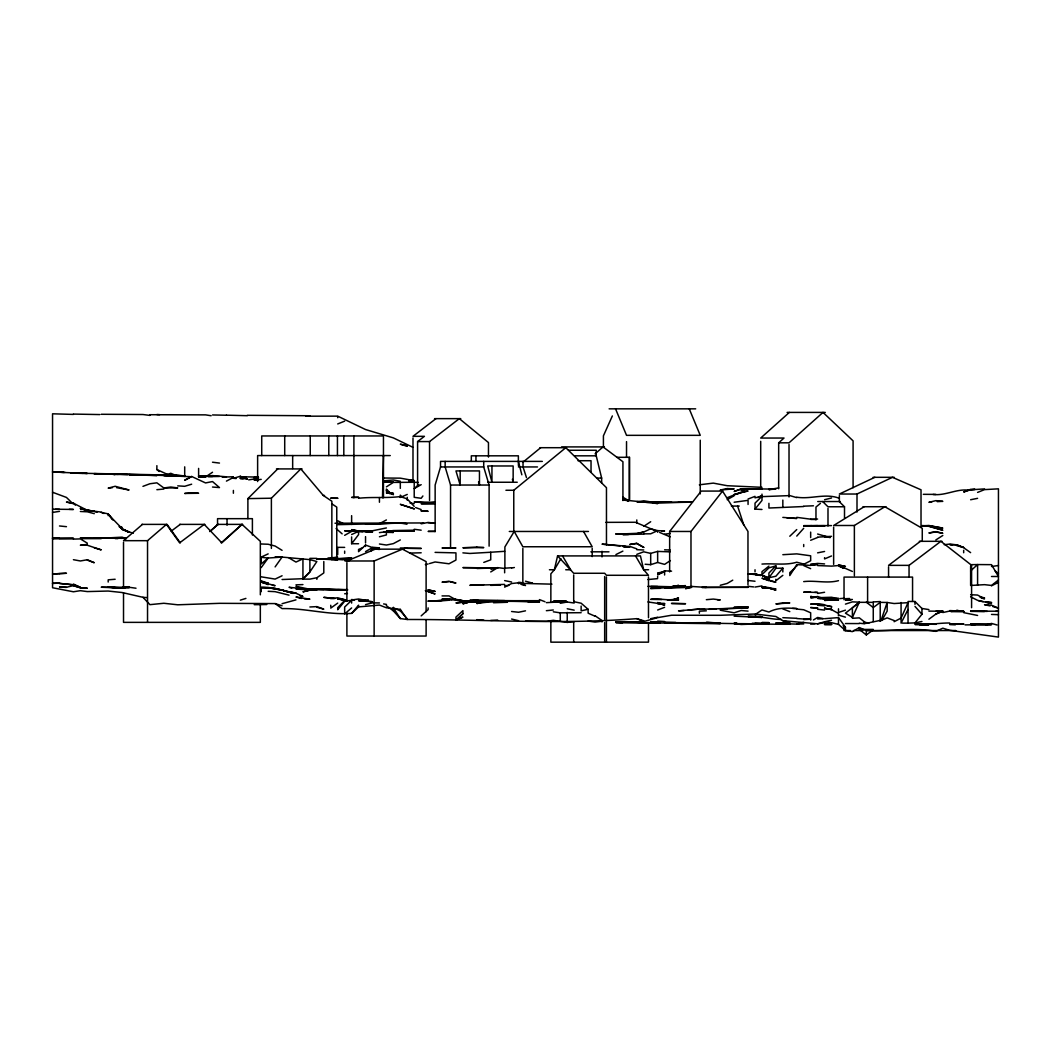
<?xml version="1.0" encoding="UTF-8"?>
<svg xmlns="http://www.w3.org/2000/svg" width="1051" height="1051" viewBox="0 0 1051 1051"><rect width="100%" height="100%" fill="white"/><g stroke="black" fill="none" stroke-linecap="round" stroke-linejoin="round"><path stroke-width="1.5" d="M382.498 497.78L383.457 455.569M557.582 555.913L573.688 573.268L604.667 573.268L606.414 575.278L648.48 575.317L643.672 569.747L640.44 555.913L557.569 555.913L554.363 569.76L550.855 573.82L550.855 601.474M542.316 461.389L440.527 461.389L440.527 466.946L435.14 485.036L435.14 531.675M881.211 619.985L887.162 602.486L894.125 603.537L908.038 602.657L908.038 623.125L902.467 623.138M612.352 415.946L603.419 435.837L603.419 447.161M908.038 602.657L901.075 618.093L894.125 621.706M873.263 621.522L873.263 602.368L859.35 602.315L845.438 613.153L852.387 617.397L859.35 602.157L852.387 601.868L845.438 604.115M908.038 609.475L901.075 623.138L901.075 602.499M881.763 620.589L887.162 611.091L887.162 602.486L880.212 602.368L873.263 607.57L866.3 602.157M560.879 558.685L554.363 569.76L549.423 569.76M810.663 565.385L796.75 564.637L789.8 575.567L789.8 572.598L795.594 567.317M370.753 551.315L372.488 547.4L379.437 547.821L372.488 547.597L365.538 545.035L358.575 551.67L358.575 549.45L362.753 547.676M275.112 566.909L282.075 557.083L309.887 559.631L316.85 561.536L309.887 571.941L302.938 579.114L309.887 579.114L316.85 577.748L323.8 572.94L323.8 561.51M261.2 567.619L268.163 558.028L261.2 557.319L261.2 563.98L268.163 557.923M768.925 566.147L761.975 571.652L761.975 574.634L768.925 567.868L775.888 565.898L775.888 568.302L768.925 577.722L764.76 577.144M422.909 495.967L421.175 498.279L414.212 497.32L414.212 482.291L393.35 482.396L386.4 486.863M358.575 543.748L351.625 543.709L358.575 534.617L358.575 531.294L372.488 532.187L365.538 531.425L372.488 531.399L365.538 531.491M669.645 571.902L669.645 531.464L701.214 491.08L722.536 491.08L747.97 531.464L747.97 584.855M690.98 586.471L690.98 531.464L722.536 491.08M761.975 509.472L755.025 509.118L761.975 500.46L761.975 496.243L755.025 497.832L755.025 496.361L748.062 499.028M908.038 623.125L914.987 622.901L921.937 614.27L921.937 608.476L914.987 601.514L908.038 601.474M344.662 601.238L337.713 609.751L337.713 607.701L344.662 600.423L344.662 601.238L351.625 600.305L351.625 603.077M351.625 613.377L358.575 605.192L358.575 606.9L351.625 613.377C328.293 615.15 305.289 608.082 282.075 608.608L275.112 603.589L219.475 603.327L177.737 604.798L163.838 603.274L149.925 604.653L142.962 597.31L122.1 592.528L108.187 591.043L87.325 591.582L80.375 590.688L73.412 591.779L52.55 587.745L52.55 413.805L73.412 414.409M775.888 568.302L782.837 568.144L775.888 576.237L768.925 577.722L761.975 575.239L748.062 573.859L755.025 573.728L760.582 575.593M796.75 536.102L803.7 528.325M775.888 565.898L768.925 573.018L768.925 580.73L761.975 578.208L775.888 582.175L770.317 581.019M247.891 518.668L247.891 498.608L277.714 468.917M247.891 498.608L271.381 498.213L300.822 468.917L323.274 495.455L331.853 501.222L331.853 559.697M761.975 496.243L755.025 503.14L755.025 509.118M351.625 600.305L344.662 607.031L344.662 613.902L351.625 607.938M789.8 536.233L796.75 529.573M462.9 613.731L455.95 620.3L455.95 617.095L462.9 610.644L462.9 613.731L455.95 620.182L462.9 617.108L455.95 620.09M970.625 570.929L977.588 564.558L991.5 564.663L998.45 576.5L991.5 576.487M260.333 594.813L260.333 541.331L242.019 524.383L221.814 542.841L204.222 524.383L179.655 542.841L166.465 524.383L147.534 540.674L123.519 540.674L142.45 524.383M421.175 615.886L428.125 609.646L428.125 607.872M789.354 412.412L760.701 438.057L784.007 438.044L778.673 442.813L778.673 488.781M210.66 530.9L218.004 524.383L209.674 531.556M221.196 542.841L242.019 524.383M595.089 453.835L603.038 446.911L622.928 461.757L622.928 500.552M418.85 484.55L414.212 488.584L421.175 484.669M859.35 602.157L852.387 607.964L852.387 617.397M820.424 503.376L815.97 507.042L815.97 519.785M522.912 462.23L540.674 447.7M505.925 490.265L513.768 490.265L565.793 447.7L606.466 487.69L606.466 544.733M859.35 627.578L859.35 629.457L866.3 634.935L873.263 629.877L866.3 630.574L859.35 627.578L852.387 631.612L845.438 630.561L838.488 624.373L831.525 622.691L824.575 621.785L817.612 623.821L782.837 620.707L775.888 616.477L755.025 614.02L720.25 615.295L671.563 615.242L657.65 617.62L643.737 621.561L636.788 618.658C560.603 624.662 483.736 619.341 407.262 619.499L400.313 609.37L386.4 607.767L379.437 605.061L358.575 606.9M603.747 447.384L604.364 446.911L561.589 446.911M998.45 579.994L991.5 585.446L984.537 584.658L970.625 585.473L970.625 566.239M782.837 575.344L775.888 580.73L775.888 579.246M435.955 418.64L412.99 436.323L424.42 436.323L417.589 441.578L417.589 485.72M417.589 441.578L429.544 441.578L459.34 418.64L488.465 442.563L488.465 457.093M920.413 541.318L888.568 565.359L909.049 565.359L940.895 541.318L971.584 565.267L971.584 607.701M171.168 531.175L180.22 524.383M928.9 619.223L935.85 614.099L942.813 611.262L928.9 611.117M330.75 608.122L337.713 603.103M205.562 476.957L212.512 472.241M755.025 614.625L761.975 609.961L768.925 612.024C777.32 607.557 787.462 607.806 796.75 608.568L792.572 608.424M643.737 526.328L650.687 521.73M670.393 560.564L664.6 564.374L657.65 562.456L650.687 564.676L645.13 564.242M935.85 539.938L942.813 535.485M490.725 571.941L497.675 567.645L504.638 568.46L504.638 572.808M864.132 506.74L833.64 525.487L854.371 525.487L884.876 506.74L922.266 528.351L922.266 541.37M813.448 619.959L817.612 617.462L823.183 618.605M732.757 580.165L727.2 583.45L720.25 585.289M365.538 551.604L372.488 547.597M344.662 535.34L351.625 531.386M727.2 499.685L734.15 495.717M671.563 571.166L664.6 570.838L657.65 574.779L664.6 571.429L657.65 573.071L661.815 572.953M191.65 476.484L184.7 480.268L191.65 476.484L205.562 482.935L212.512 481.555L219.475 487.572L212.512 487.033M337.713 524.672L379.437 523.7L386.4 519.943M757.797 497.557L761.975 495.323L761.975 494.128M400.313 539.938L393.35 543.63L386.4 545.035L379.437 543.998M226.425 481.108L233.388 477.456L233.388 478.297L236.16 478.56M504.638 587.141L511.587 583.528L518.55 582.766L525.5 585.512L521.322 584.422M803.7 564.348L810.663 560.735L810.663 555.795L796.75 553.877L782.837 554.692M615.912 554.573L622.875 551.118M991.5 585.814L998.45 582.385M282.075 575.764L275.112 579.088L261.2 576.828M874.839 477.312L839.355 494.036L856.999 494.023L892.47 477.312L921.018 489.805L921.018 527.142M261.2 557.096L268.163 553.877M351.625 534.525L358.575 531.346L362.753 531.438M727.2 497.714L741.113 492.144L748.062 490.988L742.505 492.42M643.737 532.003L636.788 533.54L615.912 533.974L636.788 533.54L643.737 532.003L650.687 528.837L657.65 530.624L664.6 530.991L661.815 531.28M400.313 497.465L407.262 494.43M935.85 614.007L942.813 610.986M831.525 555.966L824.575 558.922L824.575 557.674M880.212 620.799L887.162 617.87L894.125 620.563M375.233 549.161L346.896 560.984L374.13 560.984L402.454 549.161L426.115 561.602L426.115 611.761M337.713 423.947L344.662 421.149M977.588 492.407L984.537 489.621L998.45 488.833L998.45 637.09L949.762 630.337L942.813 628.196L935.85 631.362C912.623 627.066 889.763 631.677 866.3 630.574L866.3 634.935M810.663 540.267L817.612 537.495M657.65 610L664.6 607.333M142.962 486.35L149.925 483.749L156.875 482.829L163.838 487.953L177.737 487.9L170.787 487.033L163.838 487.953L163.838 489.057L156.875 489.687M483.775 562.403L490.725 559.841L490.725 552.248L504.638 551.315M636.788 554.363L643.737 551.801L650.687 553.378L657.65 551.407L670.17 551.854M761.975 489.109L741.113 488.899L734.15 491.421L741.113 489.122L760.582 489.175M845.438 610.158L838.488 612.457L838.488 608.805M970.625 489.753L963.675 491.986L970.625 489.319L974.803 489.267M166.61 474.618L170.787 473.305L176.358 475.617M240.337 600.147L245.908 598.413M748.062 587.391L702.16 587.194L706.338 587.391L692.425 586.511L685.462 588.639L691.033 587.68M191.65 484.196L184.7 486.298L177.737 485.864M482.383 602.039L469.863 601.763L462.9 603.826L469.863 601.803L482.383 601.934M852.387 618.303L859.35 617.857L866.3 623.361L880.212 620.392M233.388 478.297L240.337 476.261L247.3 479.151M386.4 527.944L372.488 530.781L344.662 530.86L362.753 531.556M282.075 603.694L295.975 599.871M429.517 563.572L435.088 561.97L448.987 563.783L455.95 560.052L455.95 552.879L435.088 552.379M985.93 624.951L991.5 623.427L997.057 624.99M379.437 536.772L386.4 534.933L386.4 533.488M785.622 623.769L796.75 624.11L803.7 622.284M483.775 601.75L476.812 603.51C497.241 600.266 518.59 601.369 539.413 602.236L528.285 602.262L539.413 602.065M365.538 604.601L372.488 602.867L379.437 602.932M602.433 447.384L604.364 446.911M824.575 499.711L831.525 497.99M127.67 586.708L122.1 588.061L101.238 587.233L129.063 587.259L136.013 588.232M309.887 590.176L302.938 591.844L309.887 590.084L316.85 590.045L312.673 590.123M838.488 580.678C827.137 583.673 815.326 580.231 803.7 581.61M914.987 623.598C926.706 625.7 938.215 622.809 949.762 623.02M425.34 564.597L428.125 563.967M824.575 621.785L831.525 620.235M553.325 601.343L556.097 600.725M588.1 612.247L588.1 609.291L581.137 610.841L581.137 606.072M761.975 488.662L748.062 488.938L741.113 490.449L748.062 488.728L755.025 488.938L741.113 488.768M942.813 612.536L949.762 611.051L963.675 611.787M525.5 610.828L518.55 612.26L511.587 611.498M567.225 601.711L553.325 601.816L563.06 600.817M650.687 618.671L657.65 617.239M914.987 622.901L921.937 621.496M970.625 499.737L977.588 498.345M421.175 523.818L428.125 522.452L435.088 523.188M379.437 532.621L393.35 530.742L414.212 530.978M511.587 568.052L514.373 567.501M817.612 552.839L824.575 551.473M778.673 487.887L768.925 489.621L775.888 488.991L768.925 489.332M560.275 603.287L567.225 602L574.188 603.038M638.167 501.761L643.737 500.788L650.687 501.892L636.788 501.655L650.687 502.102L657.65 503.574L622.875 499.895L628.432 500.828L622.875 498.91L628.432 500.657M497.675 567.645L490.725 568.827L494.903 568.446M636.788 543.288L629.825 544.457L636.788 543.485L643.737 547.374L636.788 543.485M755.025 587.062L761.975 585.906M817.612 593.434L824.575 592.278M817.612 623.821L824.575 622.678M122.1 587.562L124.885 587.102M820.397 597.612L831.525 597.257L837.095 598.439M52.55 512.428L59.5 511.364M248.68 479.86L254.25 479.02M608.963 551.828L590.872 551.814M845.438 630.561L845.438 627.211L838.488 617.594L824.575 618.684M991.5 566.515L998.45 565.504M282.075 557.083L268.163 558.028M467.078 602.039L455.95 602.959L476.812 600.068L482.383 601.776M688.247 610.053L699.375 609.094L678.512 610.854L684.083 610.526M330.75 598.663L337.713 597.756L344.662 599.766L337.713 599.109L344.662 599.635M330.75 558.186L337.713 557.306L327.978 557.989M261.2 479.361L254.25 480.241L258.428 479.979M657.65 578.628L647.915 579.561M810.663 564.295L817.612 563.415L824.575 563.927M316.85 558.751L344.662 559.132L351.625 558.278L344.662 559.119L316.85 558.83M344.662 559.132L351.625 558.278L330.75 558.974L351.625 558.042M664.6 534.171L670.17 533.488M87.325 544.392L80.375 545.233L87.325 545.233L101.238 549.87L94.275 547.834M490.725 552.248L469.863 553.457L462.9 552.865M344.662 593.789L347.447 593.473M602.013 621.259L595.05 622.074L588.1 621.075M775.888 624.176L789.8 624.241C771.421 624.439 752.726 623.558 734.15 623.677M429.517 502.904L435.088 502.273L414.212 501.971L426.732 502.904M383.615 480.819L393.35 479.992L400.313 481.279M358.575 498.253C372.448 496.768 386.545 498.332 400.313 496.571L407.262 498.923M112.365 487.677L108.187 488.137L115.15 486.271L129.063 489.989L116.543 487.638M817.612 537.127L831.525 536.325M504.638 584.409L469.863 585.302L483.775 584.724L476.812 584.868M944.205 544.694L949.762 544.09L956.725 544.838L963.675 547.44L956.725 545.653M525.5 621.154L546.362 621.286L553.325 620.326L567.225 622.402L574.188 621.693M305.723 416.196L337.713 416.143L365.538 429.531L393.35 437.886L412.833 447.279M803.7 506.175L813.448 505.794M108.187 537.902L122.1 537.166L126.278 538.677M734.15 502.233L748.062 500.355L748.062 504.454M546.362 610.697L553.325 610M546.362 602.657L564.453 601.671L553.325 601.619L560.275 601.067L565.845 601.658L553.325 601.684L560.275 601.395M965.068 624.885L991.5 624.662L970.625 624.425L974.803 624.872M803.7 506.529L768.925 508.027L768.925 503.324M831.525 598.886L838.488 598.255M706.338 599.687L713.287 599.07L720.25 599.937L717.465 599.793M810.663 624.163L814.84 623.795M931.685 502.076L928.9 502.325L935.85 500.644L942.813 501.34L937.242 501.642M839.867 598.61L844.045 598.242M347.447 589.585L295.975 589.033L302.938 589.532L309.887 589.493L289.025 587.273L291.81 588.034M467.078 601.895L462.9 602.249L467.078 602.21M852.387 599.451L845.438 600.042L850.995 599.885M233.388 476.76L222.26 477.115M974.803 489.464L970.625 489.805L984.537 488.912M115.15 579.259L108.187 579.824L108.187 582.044M383.615 532.292L393.35 532.463L386.4 531.254L393.35 530.808L414.212 530.794L386.4 531.412L393.35 530.545L414.212 530.19M448.987 581.663L442.037 582.188L448.987 581.269L455.95 583.016L450.38 581.939M692.425 502.181L657.65 502.693L692.425 502.05M660.435 622.704L643.737 622.809L657.65 622.402M116.543 474.487L122.1 474.093L94.275 473.935M73.412 538.296L52.55 538.44L73.412 538.559M500.46 585.079L490.725 585.368M428.125 601.067L448.987 600.239L428.125 601.146L442.037 600.502M241.73 476.812L258.428 477.062M820.397 526.012L824.575 525.842L803.7 526.091L824.575 525.75L803.7 525.684L831.525 525.592M504.638 568.197L511.587 567.737M942.813 611.367L935.85 611.288M639.56 501.839L650.687 502.286L646.523 502.339M553.325 611.8L560.275 612.851L581.137 612.694M781.445 619.433C772.577 619.499 763.998 617.082 755.025 616.517L761.975 617.476L734.15 616.162M490.725 620.432L497.675 620.037M699.375 484.8L713.287 483.118L727.2 485.707L761.975 487.336M873.263 601.934L880.212 601.54M761.975 496.637L789.8 495.599L796.75 497.622M995.665 611.354L998.45 611.209L970.625 611.196L987.323 611.393M309.887 606.979L316.85 606.624L323.8 609.146L316.85 607.242M706.338 610.828L699.375 611.183L699.375 613.232M383.615 478.021L400.313 478.152L414.212 480.649L408.655 480.583M803.7 619.565L810.663 619.223L803.7 618.829M817.612 519.036L810.663 519.365L816.22 519.536M921.937 525.802L928.9 525.487L942.813 528.127L928.9 525.71L921.937 525.92M504.638 585.657L508.802 585.46M921.937 624.044L935.85 624.136M991.5 624.11L970.625 623.887M73.412 538.519L59.5 538.624M643.737 534.131L622.875 534.565L628.432 534.539M660.435 588.337L650.687 588.534M956.725 624.307L963.675 624.005L949.762 623.966L963.675 624.031M933.078 494.469C945.558 495.98 957.08 488.334 969.232 490.291M760.582 616.411L748.062 616.556L761.975 616.937L748.062 616.254M266.77 604.535L254.25 604.68M410.048 553.076L421.175 552.787M667.385 588.048L684.083 587.588M845.438 598.689L849.615 598.531M817.612 618.96L823.183 618.737M295.975 584.855L302.938 584.592M780.052 623.782L775.888 623.926L789.8 624.268M435.088 503.442L421.175 503.705L435.088 503.784M81.768 538.651L101.238 538.638M316.85 559.119L330.75 559.145M494.903 568.131L476.812 568.394L497.675 567.974L462.9 567.619L497.675 567.947M149.925 414.711L205.562 414.869L211.133 415.723M358.575 497.32L351.625 497.399L358.575 497.346M761.975 623.716L741.113 624.491L734.15 623.414M796.75 624.11L803.7 623.913M73.412 539.11L80.375 538.913L87.325 543.157M859.35 629.457L873.263 629.404M810.663 564.532L814.84 564.479M775.888 623.125L789.8 623.204L775.888 623.177M664.6 502.181L671.563 502.023M52.55 538.519L59.5 538.362L52.55 537.876M817.612 525.618L810.663 525.789L824.575 525.658M949.762 610.578L963.675 611.248L951.155 611.735M692.425 586.563L650.687 588.429M551.933 584.159L518.55 583.292M226.425 415.171L247.3 415.697M706.338 622.652L685.462 622.796L699.375 622.941L689.64 622.717M383.615 481.818L393.35 482.146L383.615 481.463M678.512 502.128L685.462 501.997M316.85 559.001L323.8 558.882M970.625 564.676L977.588 564.558L977.588 585.262M709.11 609.304L716.073 609.212M643.737 622.021L615.912 621.929M435.088 531.307L428.125 531.399L435.088 531.438M404.477 548.096L407.262 548.057L400.313 547.978M275.112 556.977L282.075 556.885M841.26 565.32L831.525 566.121L817.612 565.569M702.16 587.601L748.062 587.194M720.25 623.742L615.912 622.455L643.737 622.612L624.268 621.68M254.25 479.532L258.428 479.479M129.063 587.929L122.1 588.021L129.063 586.681L122.1 587.929L108.187 587.049L119.315 588.061M539.413 600.686L504.638 600.686L539.413 600.922M115.15 537.836L122.1 538.296L94.275 538.007L126.278 538.309M493.51 602.749L507.423 602.276M919.165 624.491L928.9 624.465L914.987 624.452L928.9 624.714L919.165 624.439M127.67 474.658L94.275 473.659L184.7 475.814M483.775 568.171L490.725 568.118M115.15 538.191L80.375 537.744M657.65 586.537L650.687 586.576L671.563 586.747L685.462 585.643L671.563 586.773L647.915 586.353M101.238 414.278L142.962 414.528L149.925 415.395M208.348 476.629L219.475 476.471M643.737 533.855L650.687 533.803L657.65 530.624L657.65 532.253M817.612 564.847L810.663 564.768L814.84 564.899M824.575 624.609L831.525 624.583M212.512 414.948L226.425 415.237M334.98 523.227L423.632 522.951M605.849 522.36L635.395 522.268L656.547 531.149M768.925 623.493L752.24 623.256M859.35 623.571L845.438 623.545M247.3 415.316L309.887 415.749M768.925 623.703L755.025 623.296M759.19 623.769L768.925 623.86L756.405 623.769L768.925 624.097M609.12 408.839L695.683 408.839M787.094 412.412L825.271 412.412M434.562 418.64L460.745 418.64M778.673 442.813L789.025 442.813L823.012 412.412L853.084 440.855L853.084 487.717M539.978 447.7L566.489 447.7M568.512 450.262L596.245 450.262L596.245 455.819L601.645 478.074L601.645 482.895M390.263 455.569L257.626 455.569L257.626 481.542M575.042 455.819L596.245 455.819M616.832 457.303L629.562 457.303L629.562 499.08M577.984 460.719L591.03 460.719L591.03 471.768M440.527 466.946L483.71 466.946L489.109 485.036L489.109 546.152M518.406 466.946L537.495 466.946M276.466 468.917L302.071 468.917M873.105 477.312L894.204 477.312M596.745 478.074L601.645 478.074M487.861 482.251L517.237 482.251M445.151 461.389L445.151 466.946L450.551 485.036L489.109 485.036M323.274 495.455L324.523 495.455M817.744 501.537L840.301 501.537M731.417 506.07L739.234 506.07M862.989 506.74L886.019 506.74M844.505 517.985L844.505 506.766L827.991 506.766L822.657 501.537M141.846 524.383L167.07 524.383L180.273 542.841M179.616 524.383L204.84 524.383M217.399 524.383L242.623 524.383M509.288 531.464L588.455 531.464M669.645 531.464L690.98 531.464M919.323 541.318L941.985 541.318M373.381 549.161L404.293 549.161M565.727 569.76L570.654 569.76L562.508 555.913M648.598 569.747L643.672 569.747L635.513 555.913M442.037 595.917L448.987 595.917L455.95 599.766L461.507 600.699L457.343 600.568M755.025 623.703L768.925 623.887M850.456 630.547L844.032 630.547L844.032 627.302M853.451 630.547L862.884 630.547M870.806 630.547L955.832 630.547M166.61 475.827L184.7 476.221L163.838 475.026L184.7 475.932L177.737 475.236L70.627 473.016M177.737 475.867L184.7 475.972L142.962 474.921M226.425 476.812L212.512 475.604L198.613 476.458L205.562 476.655M241.73 477.351L245.908 477.548M309.887 558.357L316.85 558.383M337.713 589.598L347.447 589.834L323.8 589.361L347.447 590.136M629.825 622.218L643.737 622.297L615.912 622.139M782.837 623.769L789.8 623.795L775.888 623.611M935.85 494.404L923.33 494.325M824.575 537.232L830.132 537.258M344.662 547.387L337.713 547.348L337.713 554.6M309.887 589.335L337.713 589.716M650.687 622.205L657.65 622.258L650.687 622.139M824.575 624.176L831.525 624.215M254.25 477.509L258.428 477.561M741.113 488.899L748.062 488.951M813.448 597.756L810.663 597.743L817.612 596.482L823.183 598.453M704.945 609.344L699.375 609.304L748.062 607.925L720.25 608.831L727.2 609.252L723.022 609.186M675.727 622.468L664.6 622.363M713.287 623.059L720.25 623.112L706.338 622.415L720.25 622.967L707.73 622.704M73.412 414.081L99.845 414.567M198.613 476.576L204.17 476.629M55.335 509.328L59.5 509.354M212.512 476.484L198.613 476.208M52.55 509.183L73.412 509.446L69.248 509.341M261.2 587.351L275.112 588.429L282.075 590.228L268.163 587.654L261.2 587.64C273.247 586.3 284.335 591.595 295.975 592.948L290.418 592.396M810.663 592.186L803.7 592.12L817.612 592.436L814.84 592.344M761.975 488.951L768.925 489.043M935.85 624.307L921.937 624.11M664.6 622.481L736.935 623.637M615.912 622.481L622.875 622.573L615.912 622.271M350.233 559.658L337.713 559.342L343.27 559.618M490.725 568L494.903 568.079M368.31 599.845L358.575 600.213L365.538 600.279L358.575 599.004L351.625 599.976L354.397 600.305M241.73 477.193L245.908 477.285M428.125 522.754L435.088 522.872M736.935 623.256L734.15 623.204L736.935 623.453M170.787 476.064L173.573 476.116M254.25 477.364L258.428 477.456M379.437 523.7L400.313 523.083L407.262 523.779C393.232 522.084 379.516 524.475 365.538 524.252M115.15 538.572L117.922 538.624M383.615 481.713L386.4 481.778M101.238 537.941L108.187 538.099M83.147 473.462L73.412 473.081M770.317 588.731L775.888 588.875L770.317 588.153M782.837 617.686L796.75 618.303M156.875 475.433L129.063 474.684L156.875 475.591M108.187 537.876L115.15 538.059M101.238 473.817L115.15 474.329M282.075 579.521L302.938 578.707L309.887 571.941L309.887 559.631M869.085 622.954L863.515 622.231M180.522 476.3L190.257 476.655M70.627 472.714L87.325 473.475L73.412 472.871M464.292 600.988L469.863 601.369L448.987 599.464M65.07 472.411L52.55 471.952L80.375 473.213M414.212 482.291L418.39 482.435M59.5 472.28L52.55 471.886L63.677 472.411M991.5 614.428L998.45 614.664M108.187 587.246L115.15 587.614M261.2 543.984L268.163 544.247L275.112 546.047L282.075 550.343M529.678 583.016L532.45 583.121L525.5 581.203M706.338 623.046L720.25 623.335L703.553 622.731M407.262 618.842L400.313 610.867L393.35 607.793L400.313 618.566L407.262 619.499M664.6 549.804L670.17 550.028M636.788 549.686L643.737 549.975M820.397 598.374L824.575 598.558L820.397 598.085M949.762 624.596L955.333 624.833M240.337 476.261L240.337 478.494L247.3 478.796M80.375 511.482L87.325 511.798L94.275 513.663M831.525 598.413L834.31 598.544M650.687 622.337L653.472 622.455M782.837 517.394L796.75 518.445L787.015 517.946M824.575 599.201L831.525 599.53L817.612 598.308L820.397 598.558M347.447 589.953L344.662 589.821L347.447 590.005M156.875 414.514L159.66 414.646M268.163 591.306L275.112 591.66L289.025 595.142M66.463 587.391L59.5 587.049L66.463 587.246L73.412 585.643L80.375 587.706L87.325 588.205L80.375 587.864L73.412 585.643L73.412 584.041L80.375 587.273L74.805 585.315M304.33 598.873L309.887 599.162L295.975 597.007L301.545 598.439M469.863 601.763L483.775 601.606L469.863 601.803L462.9 603.287L469.863 601.816L482.383 602.341M657.65 621.115L664.6 621.522M667.385 599.976L671.563 600.226L678.512 597.94C669.697 602.039 660.041 597.677 650.687 599.359L661.815 599.569M476.812 619.67L483.775 620.103M421.175 510.852L428.125 511.311L421.175 510.799M262.592 582.556L268.163 582.911L262.592 582.083L268.163 583.633L261.2 580.717M796.75 618.553L803.7 619.026M921.937 525.539L928.9 526.052L942.813 530.216L928.9 526.42M810.663 525.605L816.22 526.025M142.962 597.31L147.14 597.625M620.09 545.955L602.013 544.155L622.875 545.903L627.04 547.085M518.55 582.307L521.322 582.53M796.75 497.202C810.676 499.475 824.904 493.142 838.488 497.99M254.25 478.888L258.428 479.23M761.975 564.072C773.523 563.191 785.504 565.556 796.75 562.232L803.7 564.045M748.062 611.117L741.113 610.513L734.15 612.812L720.25 610.197M240.337 478.494L243.123 478.757M827.347 606.164L831.525 606.558L831.525 607.793M824.575 605.901L817.612 605.245L824.575 605.087L831.525 606.558M810.663 519.181L796.75 517.355M115.15 474.487L108.187 473.791L115.15 474.579M980.373 597.388L984.537 597.809L980.373 597.336M59.5 525.973L66.463 526.669M796.75 609.054L803.7 609.751L810.663 612.786L810.663 620.143M748.062 586.313L753.633 586.918M748.062 580.48L755.025 581.242M372.488 548.701L379.437 549.463M859.35 623.204L864.907 623.821M963.675 612.641L977.588 615.452M625.66 547.111L622.875 546.178L629.825 547.072L622.875 546.375L629.825 546.375L636.788 548.872M761.975 586.813L768.925 587.627L775.888 590.15L770.317 588.415M817.612 609.278L824.575 610.079M647.915 601.934L664.6 604.417L657.65 602.906L664.6 605.205L657.65 602.486M410.048 503.101L414.212 503.6M761.975 587.588L766.153 588.074L761.975 587.535L764.76 587.995M761.975 587.128L768.925 587.982L761.975 586.905M212.512 462.217L219.475 463.071M414.212 529.27L421.175 530.19M73.412 503.692L66.463 502.076L73.412 503.219L87.325 510.326L101.238 512.087L104.023 513.505M425.34 590.649L435.088 593.96L428.125 591.477M268.163 587.706L282.075 590.071L293.203 593.408M830.132 537.061L824.575 536.26L830.132 537.626M87.325 510.313L94.275 511.325L80.375 508.75L87.325 510.129M272.327 585.236L275.112 585.657L261.2 582.031L268.163 584.632M952.548 545.022L949.762 544.602L956.725 544.838L963.675 547.729L970.625 552.642M921.937 608.476L928.9 609.58M334.927 598.531L323.8 597.349L333.535 598.479M344.662 600.003L340.498 599.333L347.447 600.725M461.507 600.686L453.165 599.044M383.615 603.931L386.4 604.404L386.4 605.718L393.35 610.867L400.313 618.566M978.98 600.949L983.145 601.671M838.488 565.149L845.438 566.423L838.488 565.359L844.045 568.289M300.152 595.917L302.938 596.429L295.975 593.25L289.025 591.779L291.81 593.119M73.412 559.697L80.375 560.971L87.325 559.749L94.275 562.719L87.325 560.117M462.9 600.66L455.95 599.359L442.037 598.978L451.772 599.701M351.625 599.477L354.397 600.003M816.22 597.507L810.663 596.416L814.84 597.52M101.238 512.468L108.187 513.847L113.153 520.245M567.225 608.765L574.188 610.158M504.638 580.599L511.587 582.004M119.315 526.866L122.1 527.444L119.315 526.577M990.108 605.901L984.537 604.719L991.5 605.179L998.45 608.161L992.88 606.585M407.262 445.769L400.313 444.192L407.262 446.307M824.575 608.095L831.525 609.672L838.488 613.469L838.488 615.689M622.875 546.27L625.66 546.914M985.93 602.17L991.5 603.484L977.588 600.357L970.625 596.797M94.275 511.548L97.06 512.218M511.587 619.039L518.55 620.707M782.837 620.707L789.8 622.428M87.325 510.26L80.375 508.448L85.932 510.077M981.752 598.124L984.537 598.86L977.588 595.063L970.625 594.708M759.19 575.304L755.025 574.148L757.797 575.16M817.612 534.026L824.575 536.036M838.488 615.098L845.438 617.147M636.788 618.658L643.737 620.747L643.737 621.561M289.025 592.133L282.075 590.058L289.025 592.265M275.112 603.589L282.075 605.757M414.212 508.881L400.313 504.335L414.212 508.789M839.867 566.752L844.045 568.236M415.605 507.567L421.175 509.564M133.227 533.291L122.1 529.349L129.063 532.318M539.413 599.582L544.97 601.724M782.837 608.897L789.8 611.629M659.568 532.41L670.144 536.851M588.1 613.206L595.05 616.188M803.7 565.583L810.663 568.67M156.875 465.672L156.875 469.547L170.787 475.932M52.55 492.262L66.463 497.438L72.256 503.114M844.045 568.052L838.488 565.372L852.387 571.442M337.713 520.744L344.662 524.331M390.368 493.261L386.4 489.043L386.4 490.791L393.35 494.561L386.4 491.934L393.35 493.536L393.35 494.522M289.025 557.95L295.975 562.075L302.938 558.843L302.938 579.114M622.875 497.202L628.432 500.512M843.112 625.713L845.438 627.211M331.853 503.823L336.767 507.134L336.767 556.255M595.05 615.755L602.013 620.55M994.969 570.759L998.45 573.636M156.875 469.547L159.2 471.518M386.4 490.791L389.868 493.773M588.1 609.291L581.137 603.208L574.188 601.776L574.188 601.093M336.097 528.548L342.14 533.855M119.788 526.879L122.1 528.916M119.788 526.998L122.1 529.087L129.063 532.121L122.1 528.627L108.187 514.254L112.168 519.141M844.505 506.766L839.355 501.721L839.355 495.573M402.297 497.162L400.313 495.152L400.313 497.228M73.412 503.074L75.396 505.137M407.262 499.028L414.212 506.372M914.987 606.401L921.937 614.27M583.541 531.464L592.199 546.756L522.846 546.756L514.202 531.464L504.887 546.94L504.887 568.21M689.246 408.839L700.242 435.337L626.527 435.337L615.544 408.839M737.605 506.07L743.793 525.027M526.472 477.574L523.03 466.946L523.03 461.389M478.533 481.897L479.466 485.036L479.466 470.927L455.976 470.927L460.18 485.036L460.18 470.927M518.366 461.389L521.835 474.802M512.389 479.295L513.151 482.251L513.151 465.974L487.73 465.974L491.947 482.251L491.947 465.974M963.675 550.304L963.675 552.747M914.987 601.514L914.987 604.325M912.557 601.382L912.557 577.091L844.032 577.091L844.032 599.766M909.049 565.359L909.049 577.091M888.568 566.817L888.568 577.091M880.212 602.368L880.212 621.312M867.6 577.091L867.6 603.011M856.999 494.023L856.999 512.06M854.371 525.487L854.371 575.685M838.488 617.594L838.488 624.373M833.64 527.103L833.64 564.348M827.991 508.369L827.991 525.986M810.663 532.108L810.663 537.587M803.7 544.51L803.7 546.586M796.75 564.637L796.75 566.253M789.025 444.455L789.025 496.978M782.837 500.079L782.837 507.436M782.837 568.144L782.837 571.954M760.701 441.328L760.701 488.846M755.025 569.76L755.025 571.849M700.242 440.224L700.242 493.917M664.6 570.838L664.6 575.002M657.65 551.407L657.65 562.456M657.65 576.395L657.65 577.511M650.687 553.378L650.687 564.676M648.48 576.96L648.48 617.712M648.48 622.599L648.48 642.161L550.855 642.161L550.855 621.01M636.788 519.956L636.788 522.991M629.299 457.303L629.299 499.08M626.527 441.617L626.527 457.303M606.414 576.907L606.414 642.161M604.667 576.539L604.667 619.197M604.667 622.481L604.667 642.161M602.013 551.263L602.013 556.912M602.013 620.826L602.013 621.929M592.199 548.399L592.199 556.596M573.688 574.91L573.688 601.146M573.688 622.481L573.688 642.161M567.225 612.444L567.225 622.402M560.275 612.851L560.275 620.813M522.846 548.399L522.846 582.858M518.55 582.766L518.55 583.699M518.406 465.554L518.366 455.819L471.321 455.819L471.321 461.389M513.768 490.265L513.768 532.121M483.71 461.389L483.71 466.946M475.945 455.819L475.945 461.389M450.551 485.036L450.551 547.755M429.544 441.578L429.544 500.447M426.115 619.854L426.115 636.039L346.896 636.039L346.896 613.193M412.99 437.965L412.99 482.304M407.262 497.307L407.262 500.223M400.313 482.304L400.313 488.387M400.313 609.37L400.313 610.867M393.35 607.281L393.35 610.867M383.457 497.78L383.457 435.955L261.725 435.955L261.725 455.569M379.437 497.57L379.437 502.247M374.13 560.984L374.13 636.039M365.538 536.614L365.538 542.96M365.538 545.035L365.538 546.494M353.898 435.955L353.898 497.78M351.625 515.66L351.625 524.436M351.625 536.916L351.625 543.709M346.896 562.613L346.896 600.134M344.662 551.105L344.662 553.338M343.808 435.955L343.808 455.569M337.713 416.538L337.713 417.72M337.437 435.955L337.437 455.569M330.75 605.245L330.75 606.716M328.792 435.955L328.792 455.569M316.85 577.748L316.85 579.324M310.242 435.955L310.242 455.569M292.664 455.569L292.664 468.562M284.716 435.955L284.716 455.569M271.381 498.213L271.381 548.412M261.2 588.153L261.2 591.687M260.333 604.535L260.333 622.363L123.519 622.363L123.519 592.948M252.398 535.025L252.398 518.668L217.544 518.668L217.544 525.211M233.388 490.423L233.388 493.247M227.042 518.668L227.042 525.211M198.613 468.404L198.613 476.852M184.7 466.841L184.7 476.484M147.534 540.674L147.534 622.363M123.519 542.303L123.519 588.048M108.187 513.847L108.187 515.634M741.113 492.774L734.15 494.548L741.113 492.774M727.2 488.57L720.25 490.029L734.15 488.873L727.2 488.57M935.85 531.661L928.9 532.988L935.85 531.951L942.813 533.304L935.85 531.661M678.512 585.433L671.563 586.747L678.512 585.433M565.845 600.817L560.275 601.684L565.845 600.804M782.837 603.129L775.888 603.891L789.8 602.906L782.837 603.129M831.525 599.674L824.575 600.423L838.488 599.793L824.575 599.372L838.488 599.911L831.525 599.674M678.512 586.905L664.6 587.719L678.512 586.905M191.65 492.801L184.7 493.445L198.613 493.261L191.65 492.801M476.812 547.151L462.9 547.755L483.775 547.571L476.812 547.151M59.5 573.57L52.55 574.004L66.463 573.255L59.5 573.57M678.512 599.871L671.563 600.121L678.512 599.871M748.062 606.979L734.15 607.36L748.062 606.979M448.987 547.807L442.037 548.005L455.95 547.978L448.987 547.807M743.898 623.769L741.113 623.847L743.898 623.769M59.5 583.16L52.55 583.358L59.5 583.16M817.612 603.865L810.663 604.049L824.575 604.732L817.612 603.865M657.65 502.063L650.687 502.22L664.6 502.036L657.65 502.063M490.725 601.225L483.775 601.395L511.587 601.106L490.725 601.225M497.675 600.555L469.863 600.318L504.638 600.607L497.675 600.555M539.413 601.553L532.45 601.645L539.413 601.606M653.472 622.691L650.687 622.731L653.472 622.652M685.462 603.708L671.563 603.458L685.462 603.708M984.537 611.406L970.625 611.301L984.537 611.406M421.175 548.438L407.262 548.294L421.175 548.438M824.575 525.842L817.612 525.815L824.575 525.855M309.887 589.296L302.938 589.269L295.975 586.327L309.887 589.283L323.8 589.48L309.887 589.296M539.413 601.29L532.45 601.264L539.413 601.317M664.6 603.563L657.65 603.55L664.6 603.563M337.713 498.279L330.75 498.24L337.713 498.279M831.525 624.373L824.575 624.32L831.525 624.373M768.925 622.652L761.975 622.586L768.925 622.652M348.84 560.669L344.662 560.617L348.84 560.708M414.212 480.635L408.655 480.543L414.212 480.649M330.75 559.29L323.8 559.198L337.713 559.894L330.75 559.29M170.787 475.643L163.838 475.512L170.787 475.643M205.562 476.642L198.613 476.458L205.562 476.642M393.35 482.251L386.4 482.054L393.35 482.304M629.825 500.329L627.04 500.25L629.825 500.329M365.538 600.988L358.575 600.725L372.488 601.724L365.538 600.988M761.975 616.937L755.025 616.635L761.975 617.042M73.412 584.803L59.5 583.41L73.412 584.803M817.612 608.004L810.663 607.557L817.612 608.004M393.35 493.445L386.4 492.985L393.35 493.536M831.525 599.53L824.575 598.952L831.525 599.609M991.5 602.538L985.93 602.039L991.5 602.538M761.975 575.239L755.025 574.358L761.975 575.252L768.925 579.035L761.975 575.239M963.675 611.406L956.725 610.434L963.675 611.406M831.525 609.501L824.575 608.45L831.525 609.501M358.575 531.044L351.625 529.638L358.575 531.162M435.088 591.424L428.125 589.874L435.088 591.424"/></g></svg>
